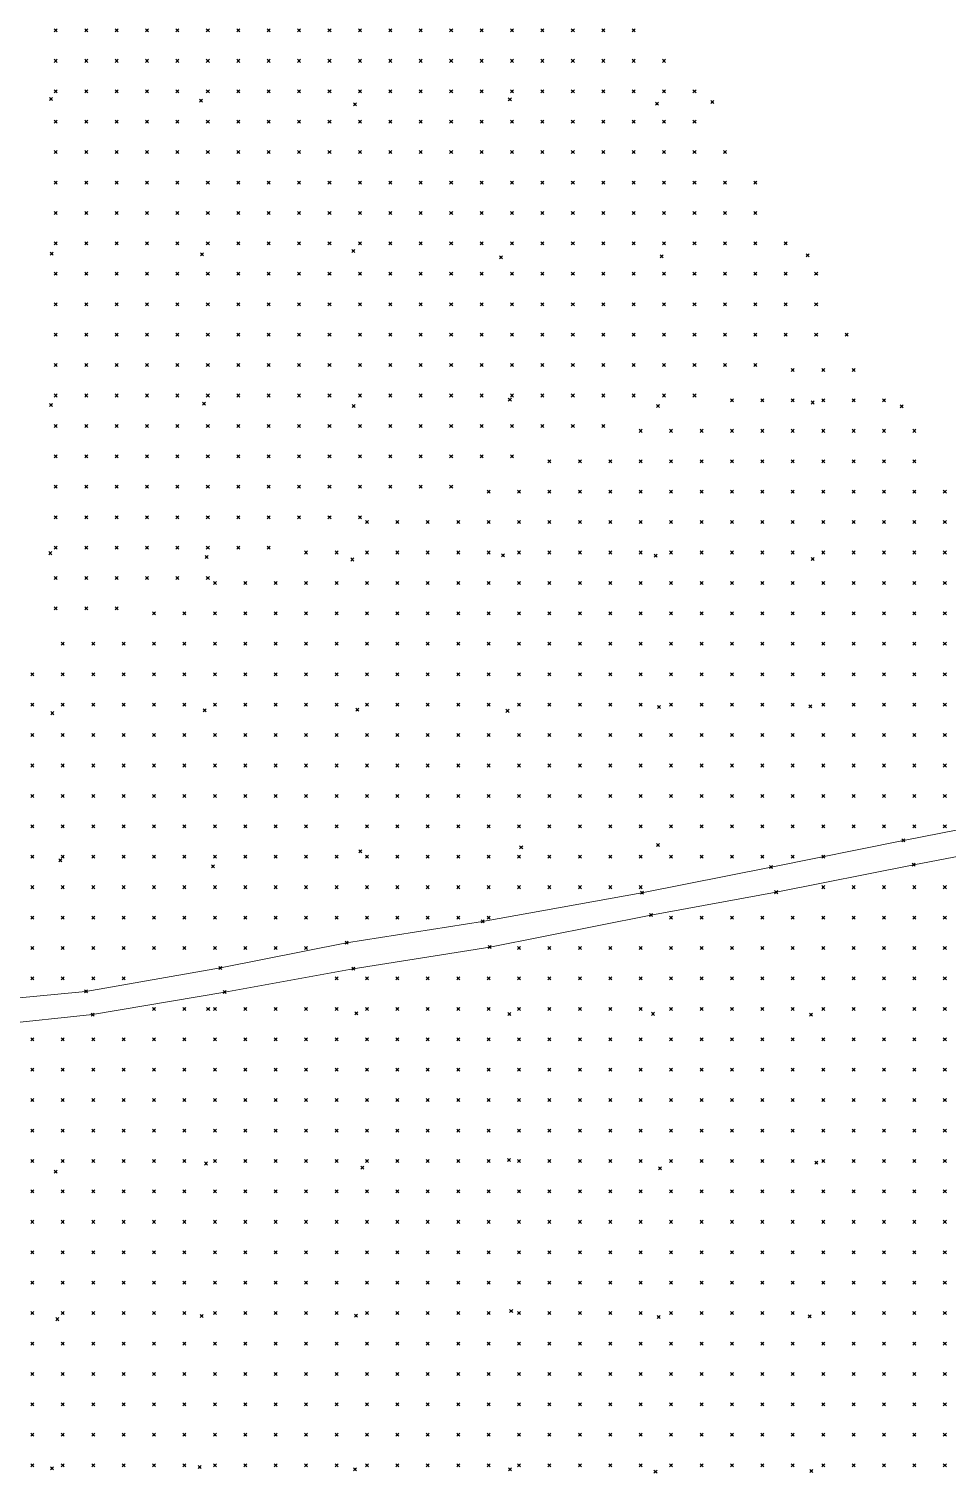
# Model space of a CAD drawing. Header units: metres. Extents: x 441556 to 446409, y 432338 to 461058.
# Drawn here: x 445825.7 to 445916.2, y 433949.5 to 434091.9 of the extents above; entities that cross this region are included whole.
import ezdxf

# ---------------------------------------------------------------- set-up
doc = ezdxf.new("R2010")
doc.units = ezdxf.units.M
doc.header["$MEASUREMENT"] = 0
doc.header["$PDMODE"] = 35
doc.header["$PDSIZE"] = 0.15
for name, color, linetype, lineweight in [('DTM-BRE-RevN_GRP_DRUM PAMANT', 2, 'Continuous', 0), ('DTM-NOK-RevN_LIDAR_co_lidar', 91, 'Continuous', 0), ('DTM-NOK-RevN_RTK', 32, 'Continuous', 0)]:
    doc.layers.add(name, color=color, linetype=linetype, lineweight=lineweight)

msp = doc.modelspace()

# ---------------------------------------------------------------- linework, layer by layer
at = {"layer": 'DTM-BRE-RevN_GRP_DRUM PAMANT'}
for p, q in [((445911.895, 434011.849, 323.585), (445926.569, 434014.717, 323.95)), ((445898.846, 434009.219, 323.447), (445911.895, 434011.849, 323.585)), ((445927.158, 434012.135, 323.988), (445912.917, 434009.455, 323.633)), ((445886.11, 434006.686, 323.401), (445898.846, 434009.219, 323.447)), ((445912.917, 434009.455, 323.633), (445899.347, 434006.75, 323.514)), ((445870.4, 434003.86, 323.161), (445886.11, 434006.686, 323.401)), ((445899.347, 434006.75, 323.514), (445887.001, 434004.492, 323.369)), ((445887.001, 434004.492, 323.369), (445871.105, 434001.338, 323.018)), ((445856.987, 434001.76, 322.973), (445870.4, 434003.86, 323.161)), ((445844.544, 433999.281, 322.9), (445856.987, 434001.76, 322.973)), ((445871.105, 434001.338, 323.018), (445857.637, 433999.201, 322.818)), ((445831.274, 433996.969, 322.758), (445844.544, 433999.281, 322.9)), ((445857.637, 433999.201, 322.818), (445844.97, 433996.898, 322.814)), ((445817.086, 433995.592, 322.759), (445831.274, 433996.969, 322.758)), ((445844.97, 433996.898, 322.814), (445831.931, 433994.678, 322.715)), ((445831.931, 433994.678, 322.715), (445817.602, 433993.191, 322.69))]:
    msp.add_line(p, q, dxfattribs=at)
at = {"layer": 'DTM-NOK-RevN_LIDAR_co_lidar'}
for p in [(445828.307, 434091.707, 323.114), (445831.307, 434091.707, 323.15), (445834.306, 434091.707, 323.177), (445837.306, 434091.707, 323.15), (445840.305, 434091.707, 323.15), (445843.304, 434091.707, 323.186), (445846.304, 434091.707, 323.244), (445849.303, 434091.707, 323.233), (445852.302, 434091.707, 323.193), (445855.302, 434091.707, 323.19), (445858.301, 434091.707, 323.186), (445861.301, 434091.707, 323.154), (445864.3, 434091.707, 323.185), (445867.299, 434091.707, 323.175), (445870.299, 434091.707, 323.213), (445873.298, 434091.707, 323.35), (445876.298, 434091.707, 323.439), (445879.297, 434091.707, 323.478), (445882.296, 434091.707, 323.433), (445885.296, 434091.707, 323.452), (445828.307, 434088.708, 323.172), (445831.307, 434088.708, 323.119), (445834.306, 434088.708, 323.091), (445837.306, 434088.708, 323.123), (445840.305, 434088.708, 323.138), (445843.304, 434088.708, 323.135), (445846.304, 434088.708, 323.144), (445849.303, 434088.708, 323.168), (445852.302, 434088.708, 323.193), (445855.302, 434088.708, 323.168), (445858.301, 434088.708, 323.208), (445861.301, 434088.708, 323.232), (445864.3, 434088.708, 323.239), (445867.299, 434088.708, 323.228), (445870.299, 434088.708, 323.272), (445873.298, 434088.708, 323.36), (445876.298, 434088.708, 323.462), (445879.297, 434088.708, 323.464), (445882.296, 434088.708, 323.429), (445885.296, 434088.708, 323.485), (445888.295, 434088.708, 323.542), (445828.307, 434085.709, 323.102), (445831.307, 434085.709, 323.028), (445834.306, 434085.709, 323.032), (445837.306, 434085.709, 323.097), (445840.305, 434085.709, 323.111), (445843.304, 434085.709, 323.16), (445846.304, 434085.709, 323.187), (445849.303, 434085.709, 323.207), (445852.302, 434085.709, 323.25), (445855.302, 434085.709, 323.296), (445858.301, 434085.709, 323.304), (445861.301, 434085.709, 323.332), (445864.3, 434085.709, 323.325), (445867.299, 434085.709, 323.353), (445870.299, 434085.709, 323.392), (445873.298, 434085.709, 323.452), (445876.298, 434085.709, 323.5), (445879.297, 434085.709, 323.557), (445882.296, 434085.709, 323.579), (445885.296, 434085.709, 323.576), (445888.295, 434085.709, 323.579), (445891.294, 434085.709, 323.604), (445828.307, 434082.709, 323.015), (445831.307, 434082.709, 323.07), (445834.306, 434082.709, 323.105), (445837.306, 434082.709, 323.164), (445840.305, 434082.709, 323.214), (445843.304, 434082.709, 323.235), (445846.304, 434082.709, 323.227), (445849.303, 434082.709, 323.265), (445852.302, 434082.709, 323.304), (445855.302, 434082.709, 323.373), (445858.301, 434082.709, 323.404), (445861.301, 434082.709, 323.465), (445864.3, 434082.709, 323.447), (445867.299, 434082.709, 323.464), (445870.299, 434082.709, 323.461), (445873.298, 434082.709, 323.468), (445876.298, 434082.709, 323.509), (445879.297, 434082.709, 323.576), (445882.296, 434082.709, 323.608), (445885.296, 434082.709, 323.617), (445888.295, 434082.709, 323.618), (445891.294, 434082.709, 323.692), (445828.307, 434079.71, 323.169), (445831.307, 434079.71, 323.231), (445834.306, 434079.71, 323.161), (445837.306, 434079.71, 323.203), (445840.305, 434079.71, 323.249), (445843.304, 434079.71, 323.284), (445846.304, 434079.71, 323.234), (445849.303, 434079.71, 323.236), (445852.302, 434079.71, 323.28), (445855.302, 434079.71, 323.294), (445858.301, 434079.71, 323.316), (445861.301, 434079.71, 323.42), (445864.3, 434079.71, 323.49), (445867.299, 434079.71, 323.535), (445870.299, 434079.71, 323.531), (445873.298, 434079.71, 323.547), (445876.298, 434079.71, 323.571), (445879.297, 434079.71, 323.645), (445882.296, 434079.71, 323.676), (445885.296, 434079.71, 323.681), (445888.295, 434079.71, 323.708), (445891.294, 434079.71, 323.755), (445894.294, 434079.71, 323.851), (445828.307, 434076.71, 323.016), (445831.307, 434076.71, 323.091), (445834.306, 434076.71, 323.137), (445837.306, 434076.71, 323.157), (445840.305, 434076.71, 323.224), (445843.304, 434076.71, 323.248), (445846.304, 434076.71, 323.246), (445849.303, 434076.71, 323.257), (445852.302, 434076.71, 323.288), (445855.302, 434076.71, 323.324), (445858.301, 434076.71, 323.374), (445861.301, 434076.71, 323.424), (445864.3, 434076.71, 323.49), (445867.299, 434076.71, 323.557), (445870.299, 434076.71, 323.551), (445873.298, 434076.71, 323.553), (445876.298, 434076.71, 323.571), (445879.297, 434076.71, 323.657), (445882.296, 434076.71, 323.694), (445885.296, 434076.71, 323.682), (445888.295, 434076.71, 323.673), (445891.294, 434076.71, 323.696), (445894.294, 434076.71, 323.713), (445897.293, 434076.71, 323.783), (445828.307, 434073.711, 322.984), (445831.307, 434073.711, 323.134), (445834.306, 434073.711, 323.182), (445837.306, 434073.711, 323.229), (445840.305, 434073.711, 323.274), (445843.304, 434073.711, 323.293), (445846.304, 434073.711, 323.271), (445849.303, 434073.711, 323.224), (445852.302, 434073.711, 323.183), (445855.302, 434073.711, 323.221), (445858.301, 434073.711, 323.324), (445861.301, 434073.711, 323.375), (445864.3, 434073.711, 323.425), (445867.299, 434073.711, 323.487), (445870.299, 434073.711, 323.537), (445873.298, 434073.711, 323.58), (445876.298, 434073.711, 323.604), (445879.297, 434073.711, 323.614), (445882.296, 434073.711, 323.614), (445885.296, 434073.711, 323.614), (445888.295, 434073.711, 323.617), (445891.294, 434073.711, 323.657), (445894.294, 434073.711, 323.651), (445897.293, 434073.711, 323.698), (445828.307, 434070.712, 323.048), (445831.307, 434070.712, 323.116), (445834.306, 434070.712, 323.12), (445837.306, 434070.712, 323.148), (445840.305, 434070.712, 323.176), (445843.304, 434070.712, 323.212), (445846.304, 434070.712, 323.197), (445849.303, 434070.712, 323.177), (445852.302, 434070.712, 323.154), (445855.302, 434070.712, 323.151), (445858.301, 434070.712, 323.227), (445861.301, 434070.712, 323.279), (445864.3, 434070.712, 323.344), (445867.299, 434070.712, 323.36), (445870.299, 434070.712, 323.485), (445873.298, 434070.712, 323.536), (445876.298, 434070.712, 323.529), (445879.297, 434070.712, 323.528), (445882.296, 434070.712, 323.532), (445885.296, 434070.712, 323.583), (445888.295, 434070.712, 323.632), (445891.294, 434070.712, 323.663), (445894.294, 434070.712, 323.68), (445897.293, 434070.712, 323.714), (445900.293, 434070.712, 323.749), (445828.307, 434067.712, 323.085), (445831.307, 434067.712, 323.057), (445834.306, 434067.712, 323.064), (445837.306, 434067.712, 323.076), (445840.305, 434067.712, 323.127), (445843.304, 434067.712, 323.171), (445846.304, 434067.712, 323.137), (445849.303, 434067.712, 323.097), (445852.302, 434067.712, 323.094), (445855.302, 434067.712, 323.028), (445858.301, 434067.712, 323.061), (445861.301, 434067.712, 323.136), (445864.3, 434067.712, 323.229), (445867.299, 434067.712, 323.314), (445870.299, 434067.712, 323.415), (445873.298, 434067.712, 323.468), (445876.298, 434067.712, 323.514), (445879.297, 434067.712, 323.517), (445882.296, 434067.712, 323.517), (445885.296, 434067.712, 323.516), (445888.295, 434067.712, 323.539), (445891.294, 434067.712, 323.598), (445894.294, 434067.712, 323.646), (445897.293, 434067.712, 323.685), (445900.293, 434067.712, 323.753), (445903.292, 434067.712, 323.856), (445828.307, 434064.713, 323.038), (445831.307, 434064.713, 323.014), (445834.306, 434064.713, 323.011), (445837.306, 434064.713, 323.001), (445840.305, 434064.713, 323.039), (445843.304, 434064.713, 323.062), (445846.304, 434064.713, 323.059), (445849.303, 434064.713, 323.03), (445852.302, 434064.713, 323.026), (445855.302, 434064.713, 323.06), (445858.301, 434064.713, 323.075), (445861.301, 434064.713, 323.125), (445864.3, 434064.713, 323.22), (445867.299, 434064.713, 323.302), (445870.299, 434064.713, 323.334), (445873.298, 434064.713, 323.386), (445876.298, 434064.713, 323.415), (445879.297, 434064.713, 323.441), (445882.296, 434064.713, 323.472), (445885.296, 434064.713, 323.448), (445888.295, 434064.713, 323.488), (445891.294, 434064.713, 323.62), (445894.294, 434064.713, 323.679), (445897.293, 434064.713, 323.782), (445900.293, 434064.713, 323.899), (445903.292, 434064.713, 323.971), (445828.307, 434061.713, 323.039), (445831.307, 434061.713, 323.027), (445834.306, 434061.713, 323.025), (445837.306, 434061.713, 323.048), (445840.305, 434061.713, 323.097), (445843.304, 434061.713, 323.113), (445846.304, 434061.713, 323.091), (445849.303, 434061.713, 323.034), (445852.302, 434061.713, 323.012), (445855.302, 434061.713, 323.032), (445858.301, 434061.713, 323.044), (445861.301, 434061.713, 323.12), (445864.3, 434061.713, 323.225), (445867.299, 434061.713, 323.305), (445870.299, 434061.713, 323.392), (445873.298, 434061.713, 323.403), (445876.298, 434061.713, 323.434), (445879.297, 434061.713, 323.428), (445882.296, 434061.713, 323.481), (445885.296, 434061.713, 323.533), (445888.295, 434061.713, 323.573), (445891.294, 434061.713, 323.74), (445894.294, 434061.713, 323.859), (445897.293, 434061.713, 323.966), (445900.293, 434061.713, 324.063), (445903.292, 434061.713, 324.18), (445906.291, 434061.713, 324.219), (445828.307, 434058.714, 323.031), (445831.307, 434058.714, 323.003), (445834.306, 434058.714, 322.979), (445837.306, 434058.714, 323.011), (445840.305, 434058.714, 323.057), (445843.304, 434058.714, 323.079), (445846.304, 434058.714, 323.081), (445849.303, 434058.714, 323.085), (445852.302, 434058.714, 323.09), (445855.302, 434058.714, 323.094), (445858.301, 434058.714, 323.12), (445861.301, 434058.714, 323.215), (445864.3, 434058.714, 323.269), (445867.299, 434058.714, 323.334), (445870.299, 434058.714, 323.429), (445873.298, 434058.714, 323.5), (445876.298, 434058.714, 323.514), (445879.297, 434058.714, 323.491), (445882.296, 434058.714, 323.544), (445885.296, 434058.714, 323.596), (445888.295, 434058.714, 323.719), (445891.294, 434058.714, 323.863), (445894.294, 434058.714, 323.913), (445897.293, 434058.714, 324.037), (445900.985, 434058.231, 324.039), (445903.985, 434058.231, 324.054), (445906.984, 434058.231, 324.023), (445828.307, 434055.715, 323.05), (445831.307, 434055.715, 323.054), (445834.306, 434055.715, 323.013), (445837.306, 434055.715, 323.026), (445840.305, 434055.715, 323.092), (445843.304, 434055.715, 323.126), (445846.304, 434055.715, 323.16), (445849.303, 434055.715, 323.192), (445852.302, 434055.715, 323.219), (445855.302, 434055.715, 323.218), (445858.301, 434055.715, 323.236), (445861.301, 434055.715, 323.299), (445864.3, 434055.715, 323.34), (445867.299, 434055.715, 323.411), (445870.299, 434055.715, 323.437), (445873.298, 434055.715, 323.471), (445876.298, 434055.715, 323.446), (445879.297, 434055.715, 323.487), (445882.296, 434055.715, 323.491), (445885.296, 434055.715, 323.55), (445888.295, 434055.715, 323.616), (445891.294, 434055.715, 323.635), (445894.987, 434055.232, 323.597), (445897.986, 434055.232, 323.707), (445900.985, 434055.232, 323.782), (445903.985, 434055.232, 323.795), (445906.984, 434055.232, 323.82), (445909.984, 434055.232, 323.87), (445828.307, 434052.715, 323.156), (445831.307, 434052.715, 323.034), (445834.306, 434052.715, 323.053), (445837.306, 434052.715, 323.11), (445840.305, 434052.715, 323.159), (445843.304, 434052.715, 323.2), (445846.304, 434052.715, 323.2), (445849.303, 434052.715, 323.201), (445852.302, 434052.715, 323.224), (445855.302, 434052.715, 323.253), (445858.301, 434052.715, 323.29), (445861.301, 434052.715, 323.331), (445864.3, 434052.715, 323.337), (445867.299, 434052.715, 323.4), (445870.299, 434052.715, 323.414), (445873.298, 434052.715, 323.43), (445876.298, 434052.715, 323.398), (445879.297, 434052.715, 323.365), (445882.296, 434052.715, 323.334), (445885.988, 434052.232, 323.375), (445888.988, 434052.232, 323.342), (445891.987, 434052.232, 323.428), (445894.987, 434052.232, 323.537), (445897.986, 434052.232, 323.637), (445900.985, 434052.232, 323.753), (445903.985, 434052.232, 323.851), (445906.984, 434052.232, 323.905), (445909.984, 434052.232, 323.971), (445912.983, 434052.232, 324.012), (445828.307, 434049.716, 323.025), (445831.307, 434049.716, 323.026), (445834.306, 434049.716, 323.052), (445837.306, 434049.716, 323.106), (445840.305, 434049.716, 323.158), (445843.304, 434049.716, 323.189), (445846.304, 434049.716, 323.173), (445849.303, 434049.716, 323.201), (445852.302, 434049.716, 323.222), (445855.302, 434049.716, 323.229), (445858.301, 434049.716, 323.286), (445861.301, 434049.716, 323.285), (445864.3, 434049.716, 323.226), (445867.299, 434049.716, 323.222), (445870.299, 434049.716, 323.238), (445873.298, 434049.716, 323.232), (445876.99, 434049.233, 323.202), (445879.99, 434049.233, 323.302), (445882.989, 434049.233, 323.326), (445885.988, 434049.233, 323.382), (445888.988, 434049.233, 323.451), (445891.987, 434049.233, 323.527), (445894.987, 434049.233, 323.602), (445897.986, 434049.233, 323.685), (445900.985, 434049.233, 323.756), (445903.985, 434049.233, 323.816), (445906.984, 434049.233, 323.896), (445909.984, 434049.233, 323.941), (445912.983, 434049.233, 323.995), (445828.307, 434046.717, 322.998), (445831.307, 434046.717, 323.005), (445834.306, 434046.717, 323.053), (445837.306, 434046.717, 323.089), (445840.305, 434046.717, 323.061), (445843.304, 434046.717, 323.061), (445846.304, 434046.717, 323.023), (445849.303, 434046.717, 323.016), (445852.302, 434046.717, 323.029), (445855.302, 434046.717, 323.065), (445858.301, 434046.717, 323.11), (445861.301, 434046.717, 323.131), (445864.3, 434046.717, 323.16), (445867.299, 434046.717, 323.207), (445870.992, 434046.233, 323.172), (445873.991, 434046.233, 323.23), (445876.99, 434046.233, 323.24), (445879.99, 434046.233, 323.38), (445882.989, 434046.233, 323.417), (445885.988, 434046.233, 323.428), (445888.988, 434046.233, 323.474), (445891.987, 434046.233, 323.549), (445894.987, 434046.233, 323.61), (445897.986, 434046.233, 323.692), (445900.985, 434046.233, 323.762), (445903.985, 434046.233, 323.81), (445906.984, 434046.233, 323.84), (445909.984, 434046.233, 323.845), (445912.983, 434046.233, 323.857), (445915.982, 434046.233, 323.989), (445828.307, 434043.717, 322.898), (445831.307, 434043.717, 322.899), (445834.306, 434043.717, 322.901), (445837.306, 434043.717, 322.902), (445840.305, 434043.717, 322.918), (445843.304, 434043.717, 322.917), (445846.304, 434043.717, 322.925), (445849.303, 434043.717, 322.969), (445852.302, 434043.717, 323.012), (445855.302, 434043.717, 323.095), (445858.301, 434043.717, 323.155), (445858.994, 434043.234, 323.122), (445861.993, 434043.234, 323.168), (445864.993, 434043.234, 323.215), (445867.992, 434043.234, 323.199), (445870.992, 434043.234, 323.215), (445873.991, 434043.234, 323.276), (445876.99, 434043.234, 323.298), (445879.99, 434043.234, 323.362), (445882.989, 434043.234, 323.423), (445885.988, 434043.234, 323.464), (445888.988, 434043.234, 323.519), (445891.987, 434043.234, 323.568), (445894.987, 434043.234, 323.577), (445897.986, 434043.234, 323.632), (445900.985, 434043.234, 323.662), (445903.985, 434043.234, 323.73), (445906.984, 434043.234, 323.746), (445909.984, 434043.234, 323.775), (445912.983, 434043.234, 323.777), (445915.982, 434043.234, 323.949), (445828.307, 434040.718, 322.846), (445831.307, 434040.718, 322.883), (445834.306, 434040.718, 322.906), (445837.306, 434040.718, 322.909), (445840.305, 434040.718, 322.933), (445843.304, 434040.718, 322.961), (445846.304, 434040.718, 322.971), (445849.303, 434040.718, 322.991), (445852.995, 434040.235, 323.092), (445855.995, 434040.235, 323.118), (445858.994, 434040.235, 323.061), (445861.993, 434040.235, 323.121), (445864.993, 434040.235, 323.195), (445867.992, 434040.235, 323.224), (445870.992, 434040.235, 323.265), (445873.991, 434040.235, 323.289), (445876.99, 434040.235, 323.332), (445879.99, 434040.235, 323.371), (445882.989, 434040.235, 323.395), (445885.988, 434040.235, 323.412), (445888.988, 434040.235, 323.464), (445891.987, 434040.235, 323.487), (445894.987, 434040.235, 323.508), (445897.986, 434040.235, 323.586), (445900.985, 434040.235, 323.624), (445903.985, 434040.235, 323.7), (445906.984, 434040.235, 323.793), (445909.984, 434040.235, 323.827), (445912.983, 434040.235, 323.898), (445915.982, 434040.235, 323.945), (445828.307, 434037.718, 322.914), (445831.307, 434037.718, 322.918), (445834.306, 434037.718, 322.907), (445837.306, 434037.718, 322.898), (445840.305, 434037.718, 322.903), (445843.304, 434037.718, 322.927), (445843.997, 434037.235, 322.891), (445846.996, 434037.235, 322.959), (445849.996, 434037.235, 322.987), (445852.995, 434037.235, 323.057), (445855.995, 434037.235, 323.134), (445858.994, 434037.235, 323.129), (445861.993, 434037.235, 323.148), (445864.993, 434037.235, 323.116), (445867.992, 434037.235, 323.111), (445870.992, 434037.235, 323.142), (445873.991, 434037.235, 323.188), (445876.99, 434037.235, 323.232), (445879.99, 434037.235, 323.294), (445882.989, 434037.235, 323.334), (445885.988, 434037.235, 323.403), (445888.988, 434037.235, 323.439), (445891.987, 434037.235, 323.493), (445894.987, 434037.235, 323.57), (445897.986, 434037.235, 323.656), (445900.985, 434037.235, 323.699), (445903.985, 434037.235, 323.788), (445906.984, 434037.235, 323.832), (445909.984, 434037.235, 323.902), (445912.983, 434037.235, 323.946), (445915.982, 434037.235, 324.005), (445828.307, 434034.719, 322.879), (445831.307, 434034.719, 322.908), (445834.306, 434034.719, 322.934), (445837.998, 434034.236, 322.83), (445840.998, 434034.236, 322.885), (445843.997, 434034.236, 322.826), (445846.996, 434034.236, 322.876), (445849.996, 434034.236, 322.948), (445852.995, 434034.236, 322.969), (445855.995, 434034.236, 323.002), (445858.994, 434034.236, 323.042), (445861.993, 434034.236, 323.038), (445864.993, 434034.236, 323.024), (445867.992, 434034.236, 323.056), (445870.992, 434034.236, 323.194), (445873.991, 434034.236, 323.231), (445876.99, 434034.236, 323.295), (445879.99, 434034.236, 323.377), (445882.989, 434034.236, 323.404), (445885.988, 434034.236, 323.425), (445888.988, 434034.236, 323.459), (445891.987, 434034.236, 323.526), (445894.987, 434034.236, 323.604), (445897.986, 434034.236, 323.658), (445900.985, 434034.236, 323.738), (445903.985, 434034.236, 323.827), (445906.984, 434034.236, 323.864), (445909.984, 434034.236, 323.927), (445912.983, 434034.236, 323.928), (445915.982, 434034.236, 323.953), (445829, 434031.237, 322.734), (445832, 434031.237, 322.783), (445834.999, 434031.237, 322.765), (445837.998, 434031.237, 322.756), (445840.998, 434031.237, 322.749), (445843.997, 434031.237, 322.769), (445846.996, 434031.237, 322.823), (445849.996, 434031.237, 322.885), (445852.995, 434031.237, 322.951), (445855.995, 434031.237, 322.988), (445858.994, 434031.237, 323.054), (445861.993, 434031.237, 323.08), (445864.993, 434031.237, 323.139), (445867.992, 434031.237, 323.203), (445870.992, 434031.237, 323.295), (445873.991, 434031.237, 323.304), (445876.99, 434031.237, 323.328), (445879.99, 434031.237, 323.405), (445882.989, 434031.237, 323.43), (445885.988, 434031.237, 323.463), (445888.988, 434031.237, 323.502), (445891.987, 434031.237, 323.548), (445894.987, 434031.237, 323.579), (445897.986, 434031.237, 323.631), (445900.985, 434031.237, 323.684), (445903.985, 434031.237, 323.706), (445906.984, 434031.237, 323.752), (445909.984, 434031.237, 323.821), (445912.983, 434031.237, 323.849), (445915.982, 434031.237, 323.926), (445826.001, 434028.237, 322.653), (445829, 434028.237, 322.764), (445832, 434028.237, 322.726), (445834.999, 434028.237, 322.75), (445837.998, 434028.237, 322.832), (445840.998, 434028.237, 322.824), (445843.997, 434028.237, 322.879), (445846.996, 434028.237, 322.904), (445849.996, 434028.237, 322.985), (445852.995, 434028.237, 323.034), (445855.995, 434028.237, 323.094), (445858.994, 434028.237, 323.165), (445861.993, 434028.237, 323.197), (445864.993, 434028.237, 323.266), (445867.992, 434028.237, 323.288), (445870.992, 434028.237, 323.348), (445873.991, 434028.237, 323.349), (445876.99, 434028.237, 323.368), (445879.99, 434028.237, 323.389), (445882.989, 434028.237, 323.374), (445885.988, 434028.237, 323.363), (445888.988, 434028.237, 323.391), (445891.987, 434028.237, 323.432), (445894.987, 434028.237, 323.504), (445897.986, 434028.237, 323.559), (445900.985, 434028.237, 323.623), (445903.985, 434028.237, 323.688), (445906.984, 434028.237, 323.713), (445909.984, 434028.237, 323.805), (445912.983, 434028.237, 323.898), (445915.982, 434028.237, 323.998), (445826.001, 434025.238, 322.774), (445829, 434025.238, 322.86), (445832, 434025.238, 322.9), (445834.999, 434025.238, 322.901), (445837.998, 434025.238, 322.88), (445840.998, 434025.238, 322.917), (445843.997, 434025.238, 322.92), (445846.996, 434025.238, 322.993), (445849.996, 434025.238, 323.045), (445852.995, 434025.238, 323.081), (445855.995, 434025.238, 323.122), (445858.994, 434025.238, 323.168), (445861.993, 434025.238, 323.195), (445864.993, 434025.238, 323.212), (445867.992, 434025.238, 323.223), (445870.992, 434025.238, 323.224), (445873.991, 434025.238, 323.275), (445876.99, 434025.238, 323.329), (445879.99, 434025.238, 323.335), (445882.989, 434025.238, 323.304), (445885.988, 434025.238, 323.312), (445888.988, 434025.238, 323.379), (445891.987, 434025.238, 323.409), (445894.987, 434025.238, 323.483), (445897.986, 434025.238, 323.566), (445900.985, 434025.238, 323.669), (445903.985, 434025.238, 323.708), (445906.984, 434025.238, 323.74), (445909.984, 434025.238, 323.803), (445912.983, 434025.238, 323.849), (445915.982, 434025.238, 323.891), (445826.001, 434022.238, 322.833), (445829, 434022.238, 322.874), (445832, 434022.238, 322.943), (445834.999, 434022.238, 322.922), (445837.998, 434022.238, 322.92), (445840.998, 434022.238, 322.937), (445843.997, 434022.238, 322.946), (445846.996, 434022.238, 322.949), (445849.996, 434022.238, 322.986), (445852.995, 434022.238, 322.992), (445855.995, 434022.238, 323.038), (445858.994, 434022.238, 323.086), (445861.993, 434022.238, 323.082), (445864.993, 434022.238, 323.146), (445867.992, 434022.238, 323.197), (445870.992, 434022.238, 323.242), (445873.991, 434022.238, 323.24), (445876.99, 434022.238, 323.311), (445879.99, 434022.238, 323.377), (445882.989, 434022.238, 323.372), (445885.988, 434022.238, 323.418), (445888.988, 434022.238, 323.418), (445891.987, 434022.238, 323.466), (445894.987, 434022.238, 323.479), (445897.986, 434022.238, 323.528), (445900.985, 434022.238, 323.565), (445903.985, 434022.238, 323.61), (445906.984, 434022.238, 323.661), (445909.984, 434022.238, 323.714), (445912.983, 434022.238, 323.771), (445915.982, 434022.238, 323.789), (445826.001, 434019.239, 322.842), (445829, 434019.239, 322.816), (445832, 434019.239, 322.783), (445834.999, 434019.239, 322.749), (445837.998, 434019.239, 322.804), (445840.998, 434019.239, 322.859), (445843.997, 434019.239, 322.848), (445846.996, 434019.239, 322.882), (445849.996, 434019.239, 322.916), (445852.995, 434019.239, 322.948), (445855.995, 434019.239, 323.063), (445858.994, 434019.239, 323.163), (445861.993, 434019.239, 323.11), (445864.993, 434019.239, 323.237), (445867.992, 434019.239, 323.273), (445870.992, 434019.239, 323.251), (445873.991, 434019.239, 323.244), (445876.99, 434019.239, 323.291), (445879.99, 434019.239, 323.326), (445882.989, 434019.239, 323.295), (445885.988, 434019.239, 323.312), (445888.988, 434019.239, 323.339), (445891.987, 434019.239, 323.376), (445894.987, 434019.239, 323.354), (445897.986, 434019.239, 323.439), (445900.985, 434019.239, 323.501), (445903.985, 434019.239, 323.556), (445906.984, 434019.239, 323.601), (445909.984, 434019.239, 323.615), (445912.983, 434019.239, 323.697), (445915.982, 434019.239, 323.704), (445826.001, 434016.24, 322.787), (445829, 434016.24, 322.749), (445832, 434016.24, 322.742), (445834.999, 434016.24, 322.773), (445837.998, 434016.24, 322.735), (445840.998, 434016.24, 322.839), (445843.997, 434016.24, 322.812), (445846.996, 434016.24, 322.953), (445849.996, 434016.24, 323), (445852.995, 434016.24, 323), (445855.995, 434016.24, 323.021), (445858.994, 434016.24, 323.202), (445861.993, 434016.24, 323.116), (445864.993, 434016.24, 323.158), (445867.992, 434016.24, 323.133), (445870.992, 434016.24, 323.139), (445873.991, 434016.24, 323.183), (445876.99, 434016.24, 323.184), (445879.99, 434016.24, 323.195), (445882.989, 434016.24, 323.185), (445885.988, 434016.24, 323.246), (445888.988, 434016.24, 323.246), (445891.987, 434016.24, 323.271), (445894.987, 434016.24, 323.263), (445897.986, 434016.24, 323.375), (445900.985, 434016.24, 323.404), (445903.985, 434016.24, 323.515), (445906.984, 434016.24, 323.633), (445909.984, 434016.24, 323.572), (445912.983, 434016.24, 323.565), (445915.982, 434016.24, 323.587), (445826.001, 434013.24, 322.72), (445829, 434013.24, 322.756), (445832, 434013.24, 322.743), (445834.999, 434013.24, 322.766), (445837.998, 434013.24, 322.788), (445840.998, 434013.24, 322.777), (445843.997, 434013.24, 322.848), (445846.996, 434013.24, 322.896), (445849.996, 434013.24, 322.911), (445852.995, 434013.24, 322.895), (445855.995, 434013.24, 322.922), (445858.994, 434013.24, 322.982), (445861.993, 434013.24, 323), (445864.993, 434013.24, 323.027), (445867.992, 434013.24, 323.059), (445870.992, 434013.24, 323.065), (445873.991, 434013.24, 323.089), (445876.99, 434013.24, 323.102), (445879.99, 434013.24, 323.105), (445882.989, 434013.24, 323.144), (445885.988, 434013.24, 323.137), (445888.988, 434013.24, 323.164), (445891.987, 434013.24, 323.222), (445894.987, 434013.24, 323.27), (445897.986, 434013.24, 323.336), (445900.985, 434013.24, 323.406), (445903.985, 434013.24, 323.531), (445906.984, 434013.24, 323.745), (445909.984, 434013.24, 323.575), (445912.983, 434013.24, 323.521), (445915.982, 434013.24, 323.543), (445826.001, 434010.241, 322.808), (445829, 434010.241, 322.769), (445832, 434010.241, 322.657), (445834.999, 434010.241, 322.709), (445837.998, 434010.241, 322.808), (445840.998, 434010.241, 322.751), (445843.997, 434010.241, 322.795), (445846.996, 434010.241, 322.847), (445849.996, 434010.241, 322.873), (445852.995, 434010.241, 322.86), (445855.995, 434010.241, 322.83), (445858.994, 434010.241, 322.925), (445861.993, 434010.241, 322.925), (445864.993, 434010.241, 322.965), (445867.992, 434010.241, 323.006), (445870.992, 434010.241, 323.015), (445873.991, 434010.241, 323.056), (445876.99, 434010.241, 323.124), (445879.99, 434010.241, 323.124), (445882.989, 434010.241, 323.093), (445885.988, 434010.241, 323.115), (445888.988, 434010.241, 323.181), (445891.987, 434010.241, 323.252), (445894.987, 434010.241, 323.334), (445897.986, 434010.241, 323.446), (445900.985, 434010.241, 323.513), (445903.985, 434010.241, 323.587), (445826.001, 434007.241, 322.784), (445829, 434007.241, 322.751), (445832, 434007.241, 322.64), (445834.999, 434007.241, 322.667), (445837.998, 434007.241, 322.762), (445840.998, 434007.241, 322.742), (445843.997, 434007.241, 322.762), (445846.996, 434007.241, 322.837), (445849.996, 434007.241, 322.846), (445852.995, 434007.241, 322.805), (445855.995, 434007.241, 322.806), (445858.994, 434007.241, 322.87), (445861.993, 434007.241, 322.898), (445864.993, 434007.241, 322.984), (445867.992, 434007.241, 322.967), (445870.992, 434007.241, 323.019), (445873.991, 434007.241, 323.031), (445876.99, 434007.241, 323.059), (445879.99, 434007.241, 323.079), (445882.989, 434007.241, 323.08), (445885.988, 434007.241, 323.236), (445903.985, 434007.241, 323.597), (445906.984, 434007.241, 323.524), (445909.984, 434007.241, 323.4), (445912.983, 434007.241, 323.618), (445915.982, 434007.241, 323.486), (445826.001, 434004.242, 322.747), (445829, 434004.242, 322.718), (445832, 434004.242, 322.694), (445834.999, 434004.242, 322.643), (445837.998, 434004.242, 322.714), (445840.998, 434004.242, 322.738), (445843.997, 434004.242, 322.809), (445846.996, 434004.242, 322.824), (445849.996, 434004.242, 322.839), (445852.995, 434004.242, 322.843), (445855.995, 434004.242, 322.802), (445858.994, 434004.242, 322.872), (445861.993, 434004.242, 322.943), (445864.993, 434004.242, 323.054), (445867.992, 434004.242, 322.994), (445870.992, 434004.242, 323.071), (445888.988, 434004.242, 323.297), (445891.987, 434004.242, 323.31), (445894.987, 434004.242, 323.349), (445897.986, 434004.242, 323.453), (445900.985, 434004.242, 323.586), (445903.985, 434004.242, 323.597), (445906.984, 434004.242, 323.484), (445909.984, 434004.242, 323.408), (445912.983, 434004.242, 323.407), (445915.982, 434004.242, 323.422), (445826.001, 434001.243, 322.642), (445829, 434001.243, 322.723), (445832, 434001.243, 322.682), (445834.999, 434001.243, 322.582), (445837.998, 434001.243, 322.698), (445840.998, 434001.243, 322.783), (445843.997, 434001.243, 322.822), (445846.996, 434001.243, 322.855), (445849.996, 434001.243, 322.86), (445852.995, 434001.243, 322.874), (445873.991, 434001.243, 323.095), (445876.99, 434001.243, 323.122), (445879.99, 434001.243, 323.116), (445882.989, 434001.243, 323.178), (445885.988, 434001.243, 323.286), (445888.988, 434001.243, 323.237), (445891.987, 434001.243, 323.244), (445894.987, 434001.243, 323.293), (445897.986, 434001.243, 323.352), (445900.985, 434001.243, 323.379), (445903.985, 434001.243, 323.418), (445906.984, 434001.243, 323.334), (445909.984, 434001.243, 323.292), (445912.983, 434001.243, 323.319), (445915.982, 434001.243, 323.334), (445826.001, 433998.243, 322.67), (445829, 433998.243, 322.786), (445832, 433998.243, 322.744), (445834.999, 433998.243, 322.665), (445855.995, 433998.243, 322.8), (445858.994, 433998.243, 322.841), (445861.993, 433998.243, 322.928), (445864.993, 433998.243, 323.022), (445867.992, 433998.243, 323.015), (445870.992, 433998.243, 322.999), (445873.991, 433998.243, 323.081), (445876.99, 433998.243, 323.085), (445879.99, 433998.243, 323.1), (445882.989, 433998.243, 323.132), (445885.988, 433998.243, 323.181), (445888.988, 433998.243, 323.213), (445891.987, 433998.243, 323.254), (445894.987, 433998.243, 323.317), (445897.986, 433998.243, 323.333), (445900.985, 433998.243, 323.341), (445903.985, 433998.243, 323.332), (445906.984, 433998.243, 323.294), (445909.984, 433998.243, 323.318), (445912.983, 433998.243, 323.354), (445915.982, 433998.243, 323.387), (445837.998, 433995.244, 322.742), (445840.998, 433995.244, 322.743), (445843.997, 433995.244, 322.794), (445846.996, 433995.244, 322.811), (445849.996, 433995.244, 322.786), (445852.995, 433995.244, 322.796), (445855.995, 433995.244, 322.79), (445858.994, 433995.244, 322.803), (445861.993, 433995.244, 322.859), (445864.993, 433995.244, 322.929), (445867.992, 433995.244, 323.01), (445870.992, 433995.244, 323.008), (445873.991, 433995.244, 323.067), (445876.99, 433995.244, 323.09), (445879.99, 433995.244, 323.079), (445882.989, 433995.244, 323.13), (445885.988, 433995.244, 323.135), (445888.988, 433995.244, 323.17), (445891.987, 433995.244, 323.195), (445894.987, 433995.244, 323.229), (445897.986, 433995.244, 323.272), (445900.985, 433995.244, 323.304), (445903.985, 433995.244, 323.317), (445906.984, 433995.244, 323.341), (445909.984, 433995.244, 323.379), (445912.983, 433995.244, 323.456), (445915.982, 433995.244, 323.5), (445826.001, 433992.245, 322.718), (445829, 433992.245, 322.722), (445832, 433992.245, 322.762), (445834.999, 433992.245, 322.792), (445837.998, 433992.245, 322.676), (445840.998, 433992.245, 322.688), (445843.997, 433992.245, 322.813), (445846.996, 433992.245, 322.835), (445849.996, 433992.245, 322.792), (445852.995, 433992.245, 322.811), (445855.995, 433992.245, 322.81), (445858.994, 433992.245, 322.796), (445861.993, 433992.245, 322.884), (445864.993, 433992.245, 322.887), (445867.992, 433992.245, 322.926), (445870.992, 433992.245, 322.946), (445873.991, 433992.245, 322.964), (445876.99, 433992.245, 323.004), (445879.99, 433992.245, 323.019), (445882.989, 433992.245, 323.06), (445885.988, 433992.245, 323.107), (445888.988, 433992.245, 323.142), (445891.987, 433992.245, 323.199), (445894.987, 433992.245, 323.263), (445897.986, 433992.245, 323.314), (445900.985, 433992.245, 323.396), (445903.985, 433992.245, 323.527), (445906.984, 433992.245, 323.518), (445909.984, 433992.245, 323.472), (445912.983, 433992.245, 323.492), (445915.982, 433992.245, 323.495), (445826.001, 433989.245, 322.659), (445829, 433989.245, 322.66), (445832, 433989.245, 322.748), (445834.999, 433989.245, 322.813), (445837.998, 433989.245, 322.76), (445840.998, 433989.245, 322.697), (445843.997, 433989.245, 322.734), (445846.996, 433989.245, 322.758), (445849.996, 433989.245, 322.755), (445852.995, 433989.245, 322.724), (445855.995, 433989.245, 322.741), (445858.994, 433989.245, 322.741), (445861.993, 433989.245, 322.764), (445864.993, 433989.245, 322.816), (445867.992, 433989.245, 322.857), (445870.992, 433989.245, 322.919), (445873.991, 433989.245, 322.961), (445876.99, 433989.245, 323.071), (445879.99, 433989.245, 323.099), (445882.989, 433989.245, 323.145), (445885.988, 433989.245, 323.191), (445888.988, 433989.245, 323.259), (445891.987, 433989.245, 323.283), (445894.987, 433989.245, 323.332), (445897.986, 433989.245, 323.361), (445900.985, 433989.245, 323.465), (445903.985, 433989.245, 323.538), (445906.984, 433989.245, 323.474), (445909.984, 433989.245, 323.447), (445912.983, 433989.245, 323.455), (445915.982, 433989.245, 323.446), (445826.001, 433986.246, 322.638), (445829, 433986.246, 322.646), (445832, 433986.246, 322.704), (445834.999, 433986.246, 322.791), (445837.998, 433986.246, 322.72), (445840.998, 433986.246, 322.675), (445843.997, 433986.246, 322.659), (445846.996, 433986.246, 322.698), (445849.996, 433986.246, 322.696), (445852.995, 433986.246, 322.674), (445855.995, 433986.246, 322.699), (445858.994, 433986.246, 322.712), (445861.993, 433986.246, 322.802), (445864.993, 433986.246, 322.911), (445867.992, 433986.246, 322.953), (445870.992, 433986.246, 323.007), (445873.991, 433986.246, 323.055), (445876.99, 433986.246, 323.137), (445879.99, 433986.246, 323.112), (445882.989, 433986.246, 323.099), (445885.988, 433986.246, 323.143), (445888.988, 433986.246, 323.146), (445891.987, 433986.246, 323.169), (445894.987, 433986.246, 323.238), (445897.986, 433986.246, 323.296), (445900.985, 433986.246, 323.386), (445903.985, 433986.246, 323.431), (445906.984, 433986.246, 323.434), (445909.984, 433986.246, 323.422), (445912.983, 433986.246, 323.4), (445915.982, 433986.246, 323.422), (445826.001, 433983.246, 322.524), (445829, 433983.246, 322.535), (445832, 433983.246, 322.624), (445834.999, 433983.246, 322.693), (445837.998, 433983.246, 322.741), (445840.998, 433983.246, 322.718), (445843.997, 433983.246, 322.709), (445846.996, 433983.246, 322.74), (445849.996, 433983.246, 322.743), (445852.995, 433983.246, 322.765), (445855.995, 433983.246, 322.745), (445858.994, 433983.246, 322.788), (445861.993, 433983.246, 322.836), (445864.993, 433983.246, 322.876), (445867.992, 433983.246, 322.966), (445870.992, 433983.246, 322.954), (445873.991, 433983.246, 322.96), (445876.99, 433983.246, 322.983), (445879.99, 433983.246, 323.008), (445882.989, 433983.246, 323.037), (445885.988, 433983.246, 323.09), (445888.988, 433983.246, 323.111), (445891.987, 433983.246, 323.165), (445894.987, 433983.246, 323.19), (445897.986, 433983.246, 323.231), (445900.985, 433983.246, 323.269), (445903.985, 433983.246, 323.297), (445906.984, 433983.246, 323.32), (445909.984, 433983.246, 323.342), (445912.983, 433983.246, 323.378), (445915.982, 433983.246, 323.414), (445826.001, 433980.247, 322.527), (445829, 433980.247, 322.563), (445832, 433980.247, 322.612), (445834.999, 433980.247, 322.724), (445837.998, 433980.247, 322.829), (445840.998, 433980.247, 322.774), (445843.997, 433980.247, 322.726), (445846.996, 433980.247, 322.717), (445849.996, 433980.247, 322.629), (445852.995, 433980.247, 322.69), (445855.995, 433980.247, 322.675), (445858.994, 433980.247, 322.725), (445861.993, 433980.247, 322.768), (445864.993, 433980.247, 322.811), (445867.992, 433980.247, 322.9), (445870.992, 433980.247, 322.886), (445873.991, 433980.247, 322.934), (445876.99, 433980.247, 322.976), (445879.99, 433980.247, 322.992), (445882.989, 433980.247, 323.054), (445885.988, 433980.247, 323.079), (445888.988, 433980.247, 323.059), (445891.987, 433980.247, 323.152), (445894.987, 433980.247, 323.184), (445897.986, 433980.247, 323.192), (445900.985, 433980.247, 323.221), (445903.985, 433980.247, 323.249), (445906.984, 433980.247, 323.298), (445909.984, 433980.247, 323.324), (445912.983, 433980.247, 323.389), (445915.982, 433980.247, 323.445), (445826.001, 433977.248, 322.59), (445829, 433977.248, 322.636), (445832, 433977.248, 322.606), (445834.999, 433977.248, 322.646), (445837.998, 433977.248, 322.708), (445840.998, 433977.248, 322.721), (445843.997, 433977.248, 322.648), (445846.996, 433977.248, 322.665), (445849.996, 433977.248, 322.651), (445852.995, 433977.248, 322.648), (445855.995, 433977.248, 322.671), (445858.994, 433977.248, 322.698), (445861.993, 433977.248, 322.72), (445864.993, 433977.248, 322.762), (445867.992, 433977.248, 322.82), (445870.992, 433977.248, 322.864), (445873.991, 433977.248, 322.896), (445876.99, 433977.248, 322.976), (445879.99, 433977.248, 323.025), (445882.989, 433977.248, 323.055), (445885.988, 433977.248, 323.068), (445888.988, 433977.248, 323.059), (445891.987, 433977.248, 323.096), (445894.987, 433977.248, 323.164), (445897.986, 433977.248, 323.262), (445900.985, 433977.248, 323.283), (445903.985, 433977.248, 323.325), (445906.984, 433977.248, 323.375), (445909.984, 433977.248, 323.39), (445912.983, 433977.248, 323.399), (445915.982, 433977.248, 323.398), (445826.001, 433974.248, 322.526), (445829, 433974.248, 322.589), (445832, 433974.248, 322.535), (445834.999, 433974.248, 322.569), (445837.998, 433974.248, 322.645), (445840.998, 433974.248, 322.688), (445843.997, 433974.248, 322.605), (445846.996, 433974.248, 322.593), (445849.996, 433974.248, 322.638), (445852.995, 433974.248, 322.694), (445855.995, 433974.248, 322.697), (445858.994, 433974.248, 322.691), (445861.993, 433974.248, 322.729), (445864.993, 433974.248, 322.748), (445867.992, 433974.248, 322.815), (445870.992, 433974.248, 322.862), (445873.991, 433974.248, 322.948), (445876.99, 433974.248, 322.998), (445879.99, 433974.248, 323.03), (445882.989, 433974.248, 323.099), (445885.988, 433974.248, 323.147), (445888.988, 433974.248, 323.162), (445891.987, 433974.248, 323.175), (445894.987, 433974.248, 323.221), (445897.986, 433974.248, 323.296), (445900.985, 433974.248, 323.229), (445903.985, 433974.248, 323.196), (445906.984, 433974.248, 323.242), (445909.984, 433974.248, 323.238), (445912.983, 433974.248, 323.23), (445915.982, 433974.248, 323.24), (445826.001, 433971.249, 322.523), (445829, 433971.249, 322.541), (445832, 433971.249, 322.539), (445834.999, 433971.249, 322.528), (445837.998, 433971.249, 322.548), (445840.998, 433971.249, 322.624), (445843.997, 433971.249, 322.607), (445846.996, 433971.249, 322.623), (445849.996, 433971.249, 322.633), (445852.995, 433971.249, 322.681), (445855.995, 433971.249, 322.722), (445858.994, 433971.249, 322.742), (445861.993, 433971.249, 322.776), (445864.993, 433971.249, 322.862), (445867.992, 433971.249, 322.931), (445870.992, 433971.249, 322.972), (445873.991, 433971.249, 323.024), (445876.99, 433971.249, 323.02), (445879.99, 433971.249, 323.045), (445882.989, 433971.249, 323.017), (445885.988, 433971.249, 323.043), (445888.988, 433971.249, 323.028), (445891.987, 433971.249, 323.026), (445894.987, 433971.249, 323.027), (445897.986, 433971.249, 323.009), (445900.985, 433971.249, 323.061), (445903.985, 433971.249, 323.094), (445906.984, 433971.249, 323.137), (445909.984, 433971.249, 323.161), (445912.983, 433971.249, 323.185), (445915.982, 433971.249, 323.212), (445826.001, 433968.249, 322.496), (445829, 433968.249, 322.528), (445832, 433968.249, 322.524), (445834.999, 433968.249, 322.518), (445837.998, 433968.249, 322.531), (445840.998, 433968.249, 322.579), (445843.997, 433968.249, 322.637), (445846.996, 433968.249, 322.72), (445849.996, 433968.249, 322.707), (445852.995, 433968.249, 322.807), (445855.995, 433968.249, 322.825), (445858.994, 433968.249, 322.833), (445861.993, 433968.249, 322.838), (445864.993, 433968.249, 322.899), (445867.992, 433968.249, 322.847), (445870.992, 433968.249, 322.848), (445873.991, 433968.249, 322.85), (445876.99, 433968.249, 322.853), (445879.99, 433968.249, 322.814), (445882.989, 433968.249, 322.856), (445885.988, 433968.249, 322.88), (445888.988, 433968.249, 322.884), (445891.987, 433968.249, 322.927), (445894.987, 433968.249, 322.951), (445897.986, 433968.249, 322.977), (445900.985, 433968.249, 323.018), (445903.985, 433968.249, 323.047), (445906.984, 433968.249, 323.101), (445909.984, 433968.249, 323.129), (445912.983, 433968.249, 323.167), (445915.982, 433968.249, 323.219), (445826.001, 433965.25, 322.533), (445829, 433965.25, 322.565), (445832, 433965.25, 322.591), (445834.999, 433965.25, 322.609), (445837.998, 433965.25, 322.636), (445840.998, 433965.25, 322.672), (445843.997, 433965.25, 322.686), (445846.996, 433965.25, 322.688), (445849.996, 433965.25, 322.63), (445852.995, 433965.25, 322.647), (445855.995, 433965.25, 322.667), (445858.994, 433965.25, 322.671), (445861.993, 433965.25, 322.674), (445864.993, 433965.25, 322.697), (445867.992, 433965.25, 322.725), (445870.992, 433965.25, 322.748), (445873.991, 433965.25, 322.747), (445876.99, 433965.25, 322.734), (445879.99, 433965.25, 322.781), (445882.989, 433965.25, 322.773), (445885.988, 433965.25, 322.825), (445888.988, 433965.25, 322.857), (445891.987, 433965.25, 322.884), (445894.987, 433965.25, 322.92), (445897.986, 433965.25, 322.934), (445900.985, 433965.25, 322.984), (445903.985, 433965.25, 323.026), (445906.984, 433965.25, 323.073), (445909.984, 433965.25, 323.102), (445912.983, 433965.25, 323.137), (445915.982, 433965.25, 323.161), (445826.001, 433962.251, 322.606), (445829, 433962.251, 322.635), (445832, 433962.251, 322.632), (445834.999, 433962.251, 322.615), (445837.998, 433962.251, 322.6), (445840.998, 433962.251, 322.577), (445843.997, 433962.251, 322.553), (445846.996, 433962.251, 322.563), (445849.996, 433962.251, 322.478), (445852.995, 433962.251, 322.497), (445855.995, 433962.251, 322.579), (445858.994, 433962.251, 322.616), (445861.993, 433962.251, 322.654), (445864.993, 433962.251, 322.679), (445867.992, 433962.251, 322.695), (445870.992, 433962.251, 322.683), (445873.991, 433962.251, 322.73), (445876.99, 433962.251, 322.732), (445879.99, 433962.251, 322.767), (445882.989, 433962.251, 322.778), (445885.988, 433962.251, 322.787), (445888.988, 433962.251, 322.822), (445891.987, 433962.251, 322.848), (445894.987, 433962.251, 322.831), (445897.986, 433962.251, 322.848), (445900.985, 433962.251, 322.931), (445903.985, 433962.251, 322.948), (445906.984, 433962.251, 322.989), (445909.984, 433962.251, 323.011), (445912.983, 433962.251, 323.055), (445915.982, 433962.251, 323.101), (445826.001, 433959.251, 322.501), (445829, 433959.251, 322.529), (445832, 433959.251, 322.517), (445834.999, 433959.251, 322.493), (445837.998, 433959.251, 322.512), (445840.998, 433959.251, 322.508), (445843.997, 433959.251, 322.554), (445846.996, 433959.251, 322.568), (445849.996, 433959.251, 322.532), (445852.995, 433959.251, 322.535), (445855.995, 433959.251, 322.588), (445858.994, 433959.251, 322.625), (445861.993, 433959.251, 322.645), (445864.993, 433959.251, 322.627), (445867.992, 433959.251, 322.635), (445870.992, 433959.251, 322.663), (445873.991, 433959.251, 322.662), (445876.99, 433959.251, 322.666), (445879.99, 433959.251, 322.72), (445882.989, 433959.251, 322.702), (445885.988, 433959.251, 322.725), (445888.988, 433959.251, 322.733), (445891.987, 433959.251, 322.744), (445894.987, 433959.251, 322.782), (445897.986, 433959.251, 322.838), (445900.985, 433959.251, 322.856), (445903.985, 433959.251, 322.915), (445906.984, 433959.251, 322.966), (445909.984, 433959.251, 322.99), (445912.983, 433959.251, 323.025), (445915.982, 433959.251, 323.058), (445826.001, 433956.252, 322.474), (445829, 433956.252, 322.502), (445832, 433956.252, 322.504), (445834.999, 433956.252, 322.497), (445837.998, 433956.252, 322.5), (445840.998, 433956.252, 322.495), (445843.997, 433956.252, 322.532), (445846.996, 433956.252, 322.62), (445849.996, 433956.252, 322.594), (445852.995, 433956.252, 322.511), (445855.995, 433956.252, 322.569), (445858.994, 433956.252, 322.575), (445861.993, 433956.252, 322.567), (445864.993, 433956.252, 322.579), (445867.992, 433956.252, 322.592), (445870.992, 433956.252, 322.608), (445873.991, 433956.252, 322.618), (445876.99, 433956.252, 322.625), (445879.99, 433956.252, 322.664), (445882.989, 433956.252, 322.676), (445885.988, 433956.252, 322.711), (445888.988, 433956.252, 322.739), (445891.987, 433956.252, 322.76), (445894.987, 433956.252, 322.776), (445897.986, 433956.252, 322.793), (445900.985, 433956.252, 322.82), (445903.985, 433956.252, 322.862), (445906.984, 433956.252, 322.887), (445909.984, 433956.252, 322.953), (445912.983, 433956.252, 322.993), (445915.982, 433956.252, 323.029), (445826.001, 433953.253, 322.483), (445829, 433953.253, 322.506), (445832, 433953.253, 322.491), (445834.999, 433953.253, 322.481), (445837.998, 433953.253, 322.457), (445840.998, 433953.253, 322.462), (445843.997, 433953.253, 322.482), (445846.996, 433953.253, 322.574), (445849.996, 433953.253, 322.553), (445852.995, 433953.253, 322.442), (445855.995, 433953.253, 322.557), (445858.994, 433953.253, 322.556), (445861.993, 433953.253, 322.579), (445864.993, 433953.253, 322.583), (445867.992, 433953.253, 322.574), (445870.992, 433953.253, 322.592), (445873.991, 433953.253, 322.604), (445876.99, 433953.253, 322.614), (445879.99, 433953.253, 322.621), (445882.989, 433953.253, 322.654), (445885.988, 433953.253, 322.696), (445888.988, 433953.253, 322.73), (445891.987, 433953.253, 322.726), (445894.987, 433953.253, 322.744), (445897.986, 433953.253, 322.767), (445900.985, 433953.253, 322.778), (445903.985, 433953.253, 322.797), (445906.984, 433953.253, 322.892), (445909.984, 433953.253, 322.979), (445912.983, 433953.253, 323.023), (445915.982, 433953.253, 323.05), (445826.001, 433950.253, 322.466), (445829, 433950.253, 322.458), (445832, 433950.253, 322.457), (445834.999, 433950.253, 322.461), (445837.998, 433950.253, 322.441), (445840.998, 433950.253, 322.452), (445843.997, 433950.253, 322.497), (445846.996, 433950.253, 322.574), (445849.996, 433950.253, 322.63), (445852.995, 433950.253, 322.507), (445855.995, 433950.253, 322.584), (445858.994, 433950.253, 322.589), (445861.993, 433950.253, 322.588), (445864.993, 433950.253, 322.587), (445867.992, 433950.253, 322.59), (445870.992, 433950.253, 322.572), (445873.991, 433950.253, 322.576), (445876.99, 433950.253, 322.62), (445879.99, 433950.253, 322.627), (445882.989, 433950.253, 322.695), (445885.988, 433950.253, 322.722), (445888.988, 433950.253, 322.743), (445891.987, 433950.253, 322.766), (445894.987, 433950.253, 322.764), (445897.986, 433950.253, 322.784), (445900.985, 433950.253, 322.803), (445903.985, 433950.253, 322.868), (445906.984, 433950.253, 322.893), (445909.984, 433950.253, 322.957), (445912.983, 433950.253, 323.016), (445915.982, 433950.253, 323.109)]:
    msp.add_point(p, dxfattribs=at)
at = {"layer": 'DTM-NOK-RevN_RTK'}
for p in [(445827.835, 434084.941, 323.096), (445842.633, 434084.794, 323.185), (445857.806, 434084.419, 323.289), (445873.085, 434084.899, 323.455), (445887.597, 434084.471, 323.59), (445893.056, 434084.647, 323.594), (445827.895, 434069.696, 323.088), (445857.656, 434069.969, 323.228), (445842.722, 434069.627, 323.118), (445872.208, 434069.327, 323.319), (445888.044, 434069.432, 323.678), (445902.44, 434069.545, 323.763), (445827.838, 434054.779, 322.986), (445842.928, 434054.911, 323.092), (445857.673, 434054.669, 323.283), (445873.083, 434055.301, 323.422), (445887.702, 434054.688, 323.569), (445902.953, 434055.025, 323.752), (445911.728, 434054.639, 323.98), (445827.76, 434040.172, 322.793), (445872.418, 434039.957, 323.271), (445887.473, 434039.914, 323.41), (445843.173, 434039.784, 322.991), (445857.541, 434039.547, 323.165), (445902.941, 434039.595, 323.729), (445827.972, 434024.398, 322.789), (445842.988, 434024.677, 322.943), (445858.04, 434024.728, 323.161), (445872.854, 434024.626, 323.275), (445887.784, 434025.016, 323.41), (445902.728, 434025.065, 323.668), (445887.7, 434011.386, 323.127), (445911.895, 434011.849, 323.585), (445828.756, 434009.889, 322.862), (445858.33, 434010.767, 322.947), (445874.201, 434011.178, 323.095), (445843.799, 434009.296, 322.841), (445898.846, 434009.219, 323.447), (445912.917, 434009.455, 323.633), (445886.11, 434006.686, 323.401), (445899.347, 434006.75, 323.514), (445887.001, 434004.492, 323.369), (445870.4, 434003.86, 323.161), (445856.987, 434001.76, 322.973), (445871.105, 434001.338, 323.018), (445844.544, 433999.281, 322.9), (445857.637, 433999.201, 322.818), (445831.274, 433996.969, 322.758), (445844.97, 433996.898, 322.814), (445831.931, 433994.678, 322.715), (445843.333, 433995.235, 322.733), (445857.951, 433994.813, 322.851), (445873.045, 433994.725, 323.04), (445887.203, 433994.753, 323.132), (445902.79, 433994.668, 323.289), (445843.132, 433979.999, 322.664), (445872.991, 433980.335, 322.9), (445903.306, 433980.09, 323.183), (445828.292, 433979.183, 322.622), (445858.55, 433979.601, 322.725), (445887.886, 433979.52, 323.008), (445828.465, 433964.654, 322.587), (445842.688, 433964.976, 322.681), (445857.918, 433964.995, 322.638), (445873.213, 433965.447, 322.749), (445887.756, 433964.872, 322.857), (445902.644, 433964.934, 323.021), (445827.927, 433949.941, 322.459), (445842.497, 433950.065, 322.452), (445857.821, 433949.847, 322.545), (445873.093, 433949.838, 322.616), (445887.447, 433949.626, 322.742), (445902.818, 433949.692, 322.807)]:
    msp.add_point(p, dxfattribs=at)

doc.saveas('drawing.dxf')
